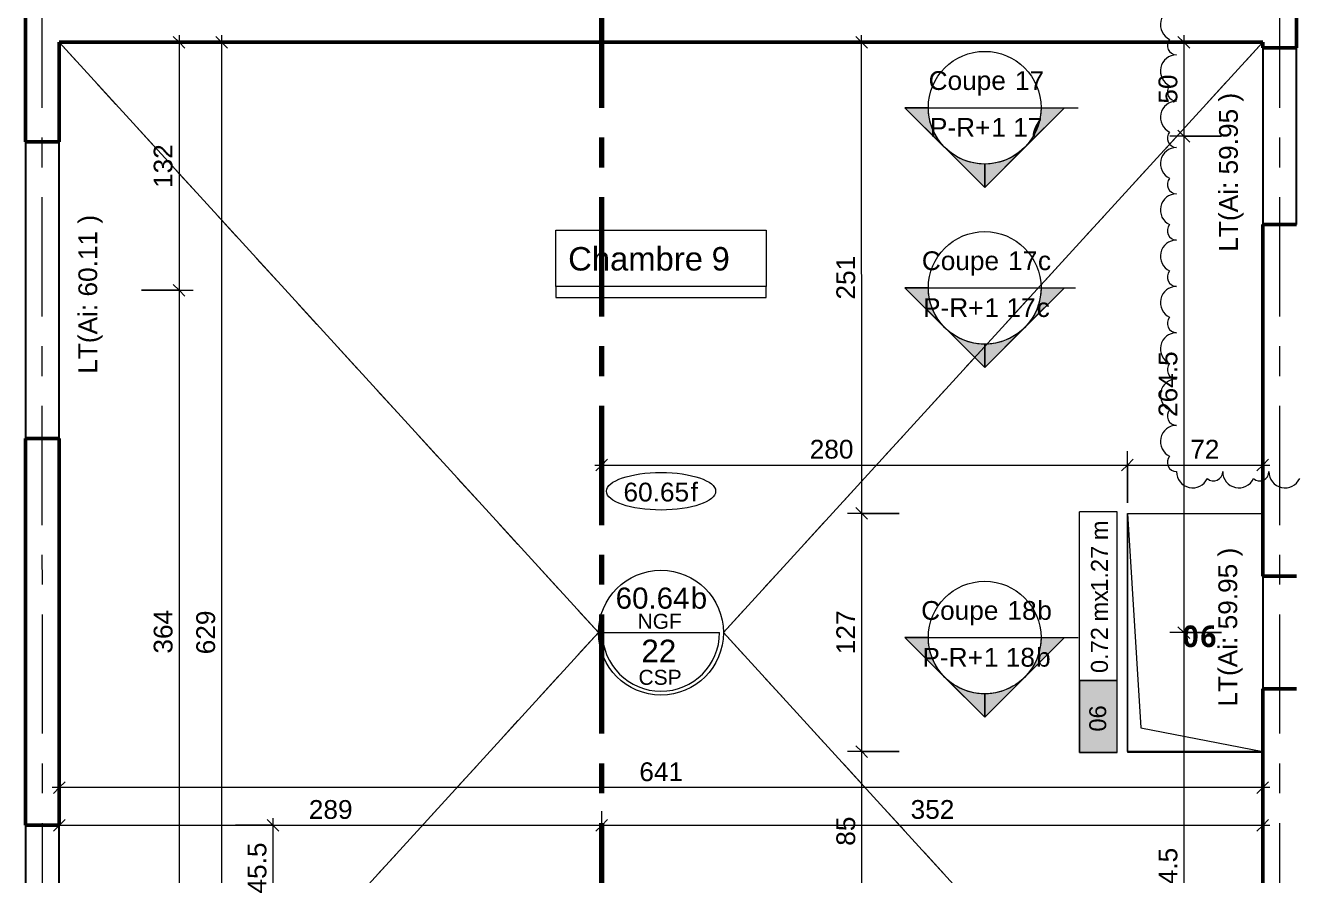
# Model space of a CAD drawing. Header units: metres. Extents: x 399 to 3028, y -427 to 863.
# Drawn here: x 434.05 to 440.82, y -410.32 to -405.79 of the extents above; entities that cross this region are included whole.
import ezdxf

# ---------------------------------------------------------------- set-up
doc = ezdxf.new("R2010")
doc.units = ezdxf.units.M
doc.linetypes.add('Ligne de quadrillage', pattern=[1.11125, 0.635, -0.15875, 0.15875, -0.15875])
doc.linetypes.add('Tiret', pattern=[0.3175, 0.15875, -0.15875])
for name, color, linetype, lineweight in [('02-Gaines numerotées_Stylo_No__83', 7, 'Continuous', 18), ('A-ANNO-DIMS', 211, 'Continuous', 9), ('A-ANNO-DIMS-50', 211, 'Continuous', 9), ('A-DETL', 90, 'Continuous', 18), ('A-DETL-GENF', 92, 'Continuous', 18), ('A-FLOR', 192, 'Continuous', 18), ('A-GENM', 13, 'Continuous', 18), ('A-GENM-IDEN', 13, 'Continuous', 18), ('A-WALL', 113, 'Continuous', 18), ('G-ANNO-DIMS', 111, 'Continuous', 9), ('G-ANNO-REVC', 71, 'Continuous', 9), ('G-ANNO-SYMB', 111, 'Continuous', 9), ('G-ANNO-TEXT', 231, 'Continuous', 9), ('R_1 - Openings_dwg', 8, 'Continuous', 18), ('S-FLOR-SYMB', 171, 'Continuous', 9), ('S-GRID', 1, 'Continuous', 9)]:
    doc.layers.add(name, color=color, linetype=linetype, lineweight=lineweight)
doc.styles.add('Arial', font='arial.ttf', dxfattribs={"height": 0.1})
doc.styles.add('Arial_10', font='arial.ttf', dxfattribs={"height": 0.12})
doc.styles.add('Arial_11', font='arial.ttf', dxfattribs={"height": 0.125})
doc.styles.add('Arial_6', font='arial.ttf', dxfattribs={"height": 0.09})
doc.styles.add('Arial_8', font='arial.ttf', dxfattribs={"height": 0.0016})
doc.styles.add('Arial_9', font='arial.ttf', dxfattribs={"height": 0.1125})
doc.styles.add('Malgun Gothic Semilight_B', font='', dxfattribs={"height": 0.115})
doc.styles.get('Malgun Gothic Semilight_B').set_extended_font_data('Malgun Gothic Semilight', bold=True)
doc.dimstyles.new('AES-_COTATION_1_50', dxfattribs={"dimscale": 0.3048, "dimtxt": 0.102026, "dimasz": 0.205052, "dimexe": 0.246063, "dimexo": 0.0625, "dimgap": 0.016404, "dimtad": 1, "dimdec": 1, "dimlfac": 100, "dimrnd": 0.5, "dimdsep": 46, "dimtxsty": 'Arial', "dimblk1": 'OBLIQUE', "dimblk2": 'OBLIQUE', "dimsah": 1, "dimcen": 0.09, "dimdle": 0.123031, "dimazin": 0, "dimtfac": 1, "dimtdec": 4, "dimtix": 1, "dimtmove": 0, "dimatfit": 3, "dimfxl": 0.656168, "dimfxlon": 1, "dimtvp": 1, "dimtolj": 1, "dimtzin": 0, "dimarcsym": 2})
doc.dimstyles.new('AES-_COTATION_1_50_1', dxfattribs={"dimscale": 0.3048, "dimtxt": 0.102026, "dimasz": 0.205052, "dimexe": 0.246063, "dimexo": 0.0625, "dimgap": 0.016404, "dimtad": 1, "dimdec": 1, "dimlfac": 100, "dimrnd": 0.5, "dimdsep": 46, "dimtxsty": 'Arial', "dimblk1": 'OBLIQUE', "dimblk2": 'OBLIQUE', "dimsah": 1, "dimcen": 0.09, "dimdle": 0.123031, "dimazin": 0, "dimtfac": 1, "dimtdec": 4, "dimtix": 1, "dimtmove": 2, "dimatfit": 3, "dimfxl": 0.656168, "dimfxlon": 1, "dimtvp": 1, "dimtolj": 1, "dimtzin": 0, "dimarcsym": 2})
doc.dimstyles.new('AES-_COTATION_1_50_2', dxfattribs={"dimscale": 0.3048, "dimtxt": 0.102026, "dimasz": 0.205052, "dimexe": 0.246063, "dimexo": 0.0625, "dimgap": 0.016404, "dimtad": 1, "dimdec": 1, "dimlfac": 100, "dimrnd": 0.5, "dimdsep": 46, "dimtxsty": 'Arial', "dimblk1": 'OBLIQUE', "dimblk2": 'OBLIQUE', "dimsah": 1, "dimcen": 0.09, "dimdle": 0.123031, "dimazin": 0, "dimtfac": 1, "dimtdec": 4, "dimtix": 1, "dimtmove": 0, "dimatfit": 3, "dimfxl": 0.656168, "dimfxlon": 1, "dimtvp": 1, "dimtolj": 1, "dimtzin": 0, "dimarcsym": 2})
doc.dimstyles.new('AES-_COTATION_1_50_3', dxfattribs={"dimscale": 0.3048, "dimtxt": 0.102026, "dimasz": 0.205052, "dimexe": 0.246063, "dimexo": 0.0625, "dimgap": 0.016404, "dimtad": 1, "dimdec": 1, "dimlfac": 100, "dimrnd": 0.5, "dimdsep": 46, "dimtxsty": 'Arial', "dimblk1": 'OBLIQUE', "dimblk2": 'OBLIQUE', "dimsah": 1, "dimcen": 0.09, "dimdle": 0.123031, "dimazin": 0, "dimtfac": 1, "dimtdec": 4, "dimtix": 1, "dimtmove": 0, "dimatfit": 3, "dimfxl": 0.656168, "dimfxlon": 1, "dimtvp": 1, "dimtolj": 1, "dimtzin": 0, "dimarcsym": 2})

# ---------------------------------------------------------------- blocks, each defined once
blk = doc.blocks.new('VAU_Réservation_Rectangulaire1 - VAU_Réservation_Rectangulaire-1303398-AES_EXE_BET_TZ_R_1_COF_0100-Plan coffrage PH R_1 Diffusion')
at = {"layer": 'A-DETL-GENF'}
for p, q in [((-0.3606, 0.6342), (-0.3606, -0.6342)), ((-0.3606, 0.6342), (0.3606, 0.6342)), ((0.3606, 0.6342), (-0.3606, 0.6342)), ((-0.3606, 0.6342), (-0.3606, -0.6342)), ((-0.2885, 0.5074), (0.3606, 0.6342)), ((0.3606, 0.6342), (0.3606, -0.6342)), ((-0.3606, -0.6342), (-0.2885, 0.5074)), ((-0.3606, -0.6342), (0.3606, -0.6342))]:
    blk.add_line(p, q, dxfattribs=at)
blk = doc.blocks.new('R_1 - Openings_dwg-817627-AES_EXE_BET_TZ_R_1_COF_0100-Plan coffrage PH R_1 Diffusion')
at = {"layer": '02-Gaines numerotées_Stylo_No__83', "flags": 128}
blk.add_lwpolyline([(730.7347, -279.7867), (731.4421, -279.6394), (731.1835, -278.3976), (730.476, -278.5449)], close=True, dxfattribs=at)
at = {"layer": 'A-DETL', "linetype": 'Tiret', "flags": 128}
blk.add_lwpolyline([(730.7347, -279.7867), (731.4421, -279.6394), (731.1835, -278.3976), (730.476, -278.5449)], close=True, dxfattribs=at)
at = {"layer": '02-Gaines numerotées_Stylo_No__83', "char_height": 0.115, "width": 0.104512, "attachment_point": 1, "rotation": 11.76477, "line_spacing_factor": 1.113779, "style": 'Malgun Gothic Semilight_B'}
for s, insert in [('\\fMalgun Gothic Semilight|b1|i0|c178|p34|;0', (730.8849, -279.0667)), ('\\fMalgun Gothic Semilight|b1|i0|c178|p34|;6', (730.9777, -279.0473))]:
    blk.add_mtext(s, dxfattribs=dict(at, insert=insert))
at = {"layer": 'A-DETL', "color": 7, "linetype": 'Tiret', "char_height": 0.115, "width": 0.104512, "attachment_point": 1, "rotation": 11.76477, "line_spacing_factor": 1.113779, "style": 'Malgun Gothic Semilight_B'}
for s, insert in [('\\fMalgun Gothic Semilight|b1|i0|c178|p34|;0', (730.8849, -279.0667)), ('\\fMalgun Gothic Semilight|b1|i0|c178|p34|;6', (730.9777, -279.0473))]:
    blk.add_mtext(s, dxfattribs=dict(at, insert=insert))
blk = doc.blocks.new('AES-Etiquette Dalle CSP brut vide - Dalle bidirectionnelle-1792638-AES_EXE_BET_TZ_R_1_COF_0100-Plan coffrage PH R_1 Diffusion')
at = {"layer": 'S-FLOR-SYMB'}
blk.add_line((-0.00624, 0), (0.00624, 0), dxfattribs=at)
blk.add_circle((0, 0), 0.00665, dxfattribs=at)
blk.add_arc((0, 0), 0.00624, 180, 360, dxfattribs=at)
at = {"layer": 'S-FLOR-SYMB', "char_height": 0.0016, "attachment_point": 1, "style": 'Arial_8'}
for s, insert, width in [('NGF', (-0.00249, 0.00201), 0.0058523), ('CSP', (-0.00239, -0.00396), 0.005692)]:
    blk.add_mtext(s, dxfattribs=dict(at, insert=insert, width=width))
blk = doc.blocks.new('DIMBLOCK88-AES_EXE_BET_TZ_R_1_COF_0100-Plan coffrage PH R_1 Diffusion')
at = {"layer": 'A-ANNO-DIMS-50', "transparency": 16777216}
for p, q in [((434.8688, -405.8811), (434.8376, -405.8499)), ((434.8688, -405.8436), (434.8689, -407.202)), ((435.0688, -405.8811), (434.7938, -405.8811)), ((434.8688, -405.8811), (434.9001, -405.9124)), ((434.8688, -405.8811), (435.0688, -405.8811)), ((434.6689, -407.202), (434.9439, -407.202)), ((434.8689, -407.202), (434.6689, -407.202)), ((434.8689, -407.202), (434.8376, -407.1708)), ((434.8689, -407.202), (434.9001, -407.2333))]:
    blk.add_line(p, q, dxfattribs=at)
at = {"layer": 'A-ANNO-DIMS-50', "color": 0, "transparency": 16777216, "insert": (434.734, -406.6569), "char_height": 0.1, "width": 0.276883, "attachment_point": 1, "rotation": 90, "line_spacing_factor": 0.941778, "style": 'Arial'}
blk.add_mtext('132', dxfattribs=at)
blk = doc.blocks.new('_Oblique')
at = {"color": 0, "linetype": 'ByBlock', "lineweight": -2}
blk.add_line((-0.5, -0.5), (0.5, 0.5), dxfattribs=at)
blk = doc.blocks.new('DIMBLOCK89-AES_EXE_BET_TZ_R_1_COF_0100-Plan coffrage PH R_1 Diffusion')
at = {"layer": 'A-ANNO-DIMS-50', "transparency": 16777216}
for p, q in [((434.6689, -407.202), (434.9439, -407.202)), ((434.8689, -407.202), (434.6689, -407.202)), ((434.8689, -407.202), (434.8376, -407.1708)), ((434.8689, -407.202), (434.8689, -410.842)), ((434.8689, -407.202), (434.9001, -407.2333)), ((434.6689, -410.842), (434.9439, -410.842)), ((434.8689, -410.842), (434.6689, -410.842)), ((434.8689, -410.842), (434.8377, -410.8108)), ((434.8689, -410.842), (434.9002, -410.8733))]:
    blk.add_line(p, q, dxfattribs=at)
at = {"layer": 'A-ANNO-DIMS-50', "color": 0, "transparency": 16777216, "insert": (434.7341, -409.1374), "char_height": 0.1, "width": 0.276883, "attachment_point": 1, "rotation": 90, "line_spacing_factor": 0.941778, "style": 'Arial'}
blk.add_mtext('364', dxfattribs=at)
blk = doc.blocks.new('DIMBLOCK106-AES_EXE_BET_TZ_R_1_COF_0100-Plan coffrage PH R_1 Diffusion')
at = {"layer": 'A-ANNO-DIMS-50', "transparency": 16777216}
for p, q in [((440.2205, -405.881), (440.1892, -405.8498)), ((440.2205, -405.8435), (440.2205, -406.3811)), ((440.4205, -405.881), (440.1455, -405.881)), ((440.2205, -405.881), (440.2517, -405.9123)), ((440.2205, -405.881), (440.4205, -405.881)), ((440.4205, -406.3811), (440.1455, -406.3811)), ((440.2205, -406.3811), (440.1892, -406.3499)), ((440.2205, -406.3811), (440.2517, -406.4124)), ((440.2205, -406.3811), (440.4205, -406.3811))]:
    blk.add_line(p, q, dxfattribs=at)
at = {"layer": 'A-ANNO-DIMS-50', "color": 0, "transparency": 16777216, "insert": (440.0857, -406.208), "char_height": 0.1, "width": 0.184588, "attachment_point": 1, "rotation": 90, "line_spacing_factor": 0.941778, "style": 'Arial'}
blk.add_mtext('50', dxfattribs=at)
blk = doc.blocks.new('DIMBLOCK107-AES_EXE_BET_TZ_R_1_COF_0100-Plan coffrage PH R_1 Diffusion')
at = {"layer": 'A-ANNO-DIMS-50', "transparency": 16777216}
for p, q in [((440.4205, -406.3811), (440.1455, -406.3811)), ((440.2205, -406.3811), (440.1892, -406.3499)), ((440.2205, -406.3811), (440.2205, -409.0256)), ((440.2205, -406.3811), (440.2517, -406.4124)), ((440.2205, -406.3811), (440.4205, -406.3811)), ((440.4205, -409.0256), (440.1455, -409.0256)), ((440.2205, -409.0256), (440.1893, -408.9943)), ((440.2205, -409.0256), (440.2518, -409.0568)), ((440.2205, -409.0256), (440.4205, -409.0256))]:
    blk.add_line(p, q, dxfattribs=at)
at = {"layer": 'A-ANNO-DIMS-50', "color": 0, "transparency": 16777216, "insert": (440.0857, -407.8768), "char_height": 0.1, "width": 0.416266, "attachment_point": 1, "rotation": 90, "line_spacing_factor": 0.941778, "style": 'Arial'}
blk.add_mtext('264.5', dxfattribs=at)
blk = doc.blocks.new('DIMBLOCK108-AES_EXE_BET_TZ_R_1_COF_0100-Plan coffrage PH R_1 Diffusion')
at = {"layer": 'A-ANNO-DIMS-50', "transparency": 16777216}
for p, q in [((440.4205, -409.0256), (440.1455, -409.0256)), ((440.2205, -409.0256), (440.1893, -408.9943)), ((440.2205, -409.0256), (440.2206, -411.6701)), ((440.2205, -409.0256), (440.2518, -409.0568)), ((440.2205, -409.0256), (440.4205, -409.0256)), ((440.4206, -411.6701), (440.1456, -411.6701)), ((440.2206, -411.6701), (440.1893, -411.6388)), ((440.2206, -411.6701), (440.2518, -411.7013)), ((440.2206, -411.6701), (440.4206, -411.6701))]:
    blk.add_line(p, q, dxfattribs=at)
at = {"layer": 'A-ANNO-DIMS-50', "color": 0, "transparency": 16777216, "insert": (440.0857, -410.5213), "char_height": 0.1, "width": 0.416266, "attachment_point": 1, "rotation": 90, "line_spacing_factor": 0.941778, "style": 'Arial'}
blk.add_mtext('264.5', dxfattribs=at)
blk = doc.blocks.new('DIMBLOCK131-AES_EXE_BET_TZ_R_1_COF_0100-Plan coffrage PH R_1 Diffusion')
at = {"layer": 'A-ANNO-DIMS-50', "transparency": 16777216}
for p, q in [((434.2309, -410.0514), (434.2309, -409.7764)), ((440.6409, -410.0513), (440.6409, -409.7763)), ((440.6784, -409.8513), (434.1934, -409.8514)), ((434.2309, -409.8514), (434.1996, -409.8827)), ((434.2309, -409.8514), (434.2621, -409.8202)), ((434.2309, -409.8514), (434.2309, -410.0514)), ((440.6409, -409.8513), (440.6096, -409.8826)), ((440.6409, -409.8513), (440.6721, -409.8201)), ((440.6409, -409.8513), (440.6409, -410.0513))]:
    blk.add_line(p, q, dxfattribs=at)
at = {"layer": 'A-ANNO-DIMS-50', "color": 0, "transparency": 16777216, "insert": (437.3205, -409.7166), "char_height": 0.1, "width": 0.276883, "attachment_point": 1, "rotation": 0.00085, "line_spacing_factor": 0.941778, "style": 'Arial'}
blk.add_mtext('641', dxfattribs=at)
blk = doc.blocks.new('DIMBLOCK135-AES_EXE_BET_TZ_R_1_COF_0100-Plan coffrage PH R_1 Diffusion')
at = {"layer": 'A-ANNO-DIMS-50', "transparency": 16777216}
for p, q in [((435.0956, -405.8811), (435.0643, -405.8499)), ((435.0956, -405.8436), (435.0957, -412.2076)), ((435.2956, -405.8811), (435.0206, -405.8811)), ((435.0956, -405.8811), (435.1268, -405.9124)), ((435.0956, -405.8811), (435.2956, -405.8811)), ((435.0957, -412.1701), (435.0644, -412.1388)), ((435.2957, -412.1701), (435.0207, -412.1701)), ((435.0957, -412.1701), (435.1269, -412.2013)), ((435.0957, -412.1701), (435.2957, -412.1701))]:
    blk.add_line(p, q, dxfattribs=at)
at = {"layer": 'A-ANNO-DIMS-50', "color": 0, "transparency": 16777216, "insert": (434.9608, -409.141), "char_height": 0.1, "width": 0.276883, "attachment_point": 1, "rotation": 90, "line_spacing_factor": 0.941778, "style": 'Arial'}
blk.add_mtext('629', dxfattribs=at)
blk = doc.blocks.new('Coupe - M_Section Head - Filled-24181-AES_EXE_BET_TZ_R_1_COF_0100-Plan coffrage PH R_1 Diffusion')
at = {"layer": 'G-ANNO-SYMB'}
h = blk.add_hatch(color=256, dxfattribs=at)
edge = h.paths.add_edge_path()
edge.add_line((-0.006, 0.00849), (-0.006, 0.006))
edge.add_arc((-0.006, 0), 0.006, 90, 135)
edge.add_line((-0.01024, 0.00424), (-0.006, 0.00849))
h = blk.add_hatch(color=256, dxfattribs=at)
edge = h.paths.add_edge_path()
edge.add_line((-0.006, 0.00849), (-0.00176, 0.00424))
edge.add_arc((-0.006, 0), 0.006, 45, 90)
edge.add_line((-0.006, 0.006), (-0.006, 0.00849))
h = blk.add_hatch(color=256, dxfattribs=at)
edge = h.paths.add_edge_path()
edge.add_line((-0.01449, 0), (-0.01024, 0.00424))
edge.add_arc((-0.006, 0), 0.006, 135, 180)
edge.add_line((-0.012, 0), (-0.01449, 0))
h = blk.add_hatch(color=256, dxfattribs=at)
edge = h.paths.add_edge_path()
edge.add_line((0.00249, 0), (0, 0))
edge.add_arc((-0.006, 0), 0.006, 360, 405)
edge.add_line((-0.00176, 0.00424), (0.00249, 0))
at = {"layer": 'G-ANNO-SYMB', "lineweight": 18}
for p, q in [((-0.006, 0.00849), (-0.01449, 0)), ((-0.006, 0.00849), (-0.01024, 0.00424)), ((-0.006, 0.00849), (0.00249, 0)), ((-0.006, 0.006), (-0.006, 0.00849)), ((-0.006, 0.00849), (-0.006, 0.006)), ((-0.00176, 0.00424), (-0.006, 0.00849)), ((-0.01024, 0.00424), (-0.01449, 0)), ((0.00249, 0), (-0.00176, 0.00424)), ((-0.01449, 0), (-0.012, 0)), ((0, 0), (0.00249, 0)), ((-0.012, 0), (-0.01449, 0)), ((0, 0), (0.00249, 0))]:
    blk.add_line(p, q, dxfattribs=at)
for start, end in [(360, 180), (90, 135), (45, 90), (135, 180), (360, 45), (180, 360)]:
    blk.add_arc((-0.006, 0), 0.006, start, end, dxfattribs=at)
blk = doc.blocks.new('ETQ_SOL_Rectangulaire - RSV_Rect_HZ-1265007-AES_EXE_BET_TZ_R_1_COF_0100-Plan coffrage PH R_1 Diffusion')
at = {"layer": 'A-GENM-IDEN', "lineweight": 9}
blk.add_hatch(color=256, dxfattribs=at).paths.add_polyline_path([(0, -0.002), (-0.00765, -0.002), (-0.00765, 0.002), (0, 0.002)])
at = {"layer": 'A-GENM-IDEN'}
for p, q in [((-0.00765, -0.002), (-0.00765, 0.002)), ((-0.00765, 0.002), (0.01798, 0.002)), ((0, 0.002), (-0.00765, 0.002)), ((-0.00765, 0.002), (-0.00765, -0.002)), ((0, 0.002), (0, -0.002)), ((0, -0.002), (0, 0.002)), ((0.01798, -0.002), (0.01798, 0.002)), ((-0.00765, -0.002), (0.01798, -0.002)), ((-0.00765, -0.002), (0, -0.002))]:
    blk.add_line(p, q, dxfattribs=at)
blk = doc.blocks.new('DIMBLOCK644-AES_EXE_BET_TZ_R_1_COF_0100-Plan coffrage PH R_1 Diffusion')
at = {"layer": 'A-ANNO-DIMS-50', "transparency": 16777216}
for p, q in [((437.1202, -410.2524), (437.1202, -409.9774)), ((440.6409, -410.2523), (440.6409, -409.9773)), ((437.1202, -410.0524), (437.0889, -410.0836)), ((437.1202, -410.0524), (437.1514, -410.0211)), ((440.6784, -410.0523), (437.1202, -410.0524)), ((437.1202, -410.0524), (437.1202, -410.2524)), ((440.6409, -410.0523), (440.6097, -410.0835)), ((440.6409, -410.0523), (440.6721, -410.021)), ((440.6409, -410.0523), (440.6409, -410.2523))]:
    blk.add_line(p, q, dxfattribs=at)
at = {"layer": 'A-ANNO-DIMS-50', "color": 0, "transparency": 16777216, "insert": (438.7652, -409.9175), "char_height": 0.1, "width": 0.276883, "attachment_point": 1, "rotation": 0.00085, "line_spacing_factor": 0.941778, "style": 'Arial'}
blk.add_mtext('352', dxfattribs=at)
blk = doc.blocks.new('DIMBLOCK645-AES_EXE_BET_TZ_R_1_COF_0100-Plan coffrage PH R_1 Diffusion')
at = {"layer": 'A-ANNO-DIMS-50', "transparency": 16777216}
for p, q in [((434.2309, -410.2524), (434.2309, -409.9774)), ((437.1202, -410.2524), (437.1202, -409.9774)), ((437.1202, -410.0524), (434.1934, -410.0524)), ((434.2309, -410.0524), (434.1997, -410.0836)), ((434.2309, -410.0524), (434.2621, -410.0211)), ((434.2309, -410.0524), (434.2309, -410.2524)), ((437.1202, -410.0524), (437.0889, -410.0836)), ((437.1202, -410.0524), (437.1514, -410.0211)), ((437.1202, -410.0524), (437.1202, -410.2524))]:
    blk.add_line(p, q, dxfattribs=at)
at = {"layer": 'A-ANNO-DIMS-50', "color": 0, "transparency": 16777216, "insert": (435.5602, -409.9176), "char_height": 0.1, "width": 0.276883, "attachment_point": 1, "rotation": 0.00085, "line_spacing_factor": 0.941778, "style": 'Arial'}
blk.add_mtext('289', dxfattribs=at)
blk = doc.blocks.new('DIMBLOCK819-AES_EXE_BET_TZ_R_1_COF_0100-Plan coffrage PH R_1 Diffusion')
at = {"layer": 'A-ANNO-DIMS-50', "transparency": 16777216}
for p, q in [((438.5046, -409.6591), (438.4733, -409.6279)), ((438.7046, -409.6591), (438.4296, -409.6591)), ((438.5046, -410.5088), (438.5046, -409.6591)), ((438.5046, -409.6591), (438.5358, -409.6904)), ((438.5046, -409.6591), (438.7046, -409.6591)), ((438.3046, -410.5088), (438.5796, -410.5088)), ((438.5046, -410.5088), (438.3046, -410.5088)), ((438.5046, -410.5088), (438.4733, -410.4775)), ((438.5046, -410.5088), (438.5359, -410.54))]:
    blk.add_line(p, q, dxfattribs=at)
at = {"layer": 'A-ANNO-DIMS-50', "color": 0, "transparency": 16777216, "insert": (438.3698, -410.1609), "char_height": 0.1, "width": 0.184588, "attachment_point": 1, "rotation": 90, "line_spacing_factor": 0.941778, "style": 'Arial'}
blk.add_mtext('85', dxfattribs=at)
blk = doc.blocks.new('DIMBLOCK820-AES_EXE_BET_TZ_R_1_COF_0100-Plan coffrage PH R_1 Diffusion')
at = {"layer": 'A-ANNO-DIMS-50', "transparency": 16777216}
for p, q in [((438.5046, -408.3907), (438.4733, -408.3595)), ((438.7046, -408.3907), (438.4296, -408.3907)), ((438.5046, -409.6591), (438.5046, -408.3907)), ((438.5046, -408.3907), (438.5358, -408.422)), ((438.5046, -408.3907), (438.7046, -408.3907)), ((438.5046, -409.6591), (438.4733, -409.6279)), ((438.7046, -409.6591), (438.4296, -409.6591)), ((438.5046, -409.6591), (438.5358, -409.6904)), ((438.5046, -409.6591), (438.7046, -409.6591))]:
    blk.add_line(p, q, dxfattribs=at)
at = {"layer": 'A-ANNO-DIMS-50', "color": 0, "transparency": 16777216, "insert": (438.3698, -409.1403), "char_height": 0.1, "width": 0.276883, "attachment_point": 1, "rotation": 90, "line_spacing_factor": 0.941778, "style": 'Arial'}
blk.add_mtext('127', dxfattribs=at)
blk = doc.blocks.new('DIMBLOCK821-AES_EXE_BET_TZ_R_1_COF_0100-Plan coffrage PH R_1 Diffusion')
at = {"layer": 'A-ANNO-DIMS-50', "transparency": 16777216}
for p, q in [((438.5045, -405.8811), (438.4733, -405.8498)), ((438.5046, -408.3907), (438.5045, -405.8436)), ((438.3045, -405.8811), (438.5795, -405.8811)), ((438.5045, -405.8811), (438.3045, -405.8811)), ((438.5045, -405.8811), (438.5358, -405.9123)), ((438.5046, -408.3907), (438.4733, -408.3595)), ((438.7046, -408.3907), (438.4296, -408.3907)), ((438.5046, -408.3907), (438.5358, -408.422)), ((438.5046, -408.3907), (438.7046, -408.3907))]:
    blk.add_line(p, q, dxfattribs=at)
at = {"layer": 'A-ANNO-DIMS-50', "color": 0, "transparency": 16777216, "insert": (438.3697, -407.2513), "char_height": 0.1, "width": 0.276883, "attachment_point": 1, "rotation": 90, "line_spacing_factor": 0.941778, "style": 'Arial'}
blk.add_mtext('251', dxfattribs=at)
blk = doc.blocks.new('DIMBLOCK825-AES_EXE_BET_TZ_R_1_COF_0100-Plan coffrage PH R_1 Diffusion')
at = {"layer": 'A-ANNO-DIMS-50', "transparency": 16777216}
for p, q in [((437.1201, -407.9333), (437.1201, -408.2083)), ((437.1201, -408.1333), (437.1201, -407.9333)), ((439.9196, -408.3333), (439.9196, -408.0583)), ((437.0826, -408.1333), (439.9196, -408.1333)), ((437.1201, -408.1333), (437.0889, -408.1645)), ((437.1201, -408.1333), (437.1514, -408.102)), ((439.9196, -408.1333), (439.8884, -408.1645)), ((439.9196, -408.1333), (439.9509, -408.102)), ((439.9196, -408.1333), (439.9196, -408.3333))]:
    blk.add_line(p, q, dxfattribs=at)
at = {"layer": 'A-ANNO-DIMS-50', "color": 0, "transparency": 16777216, "insert": (438.2278, -407.9985), "char_height": 0.1, "width": 0.276883, "attachment_point": 1, "rotation": 0.00085, "line_spacing_factor": 0.941778, "style": 'Arial'}
blk.add_mtext('280', dxfattribs=at)
blk = doc.blocks.new('DIMBLOCK826-AES_EXE_BET_TZ_R_1_COF_0100-Plan coffrage PH R_1 Diffusion')
at = {"layer": 'A-ANNO-DIMS-50', "transparency": 16777216}
for p, q in [((440.6409, -407.9332), (440.6409, -408.2082)), ((440.6409, -408.1332), (440.6409, -407.9332)), ((439.9196, -408.3333), (439.9196, -408.0583)), ((439.9196, -408.1333), (439.8884, -408.1645)), ((439.9196, -408.1333), (439.9509, -408.102)), ((439.9196, -408.1333), (440.6784, -408.1332)), ((439.9196, -408.1333), (439.9196, -408.3333)), ((440.6409, -408.1332), (440.6096, -408.1645)), ((440.6409, -408.1332), (440.6721, -408.102))]:
    blk.add_line(p, q, dxfattribs=at)
at = {"layer": 'A-ANNO-DIMS-50', "color": 0, "transparency": 16777216, "insert": (440.2546, -407.9984), "char_height": 0.1, "width": 0.184588, "attachment_point": 1, "rotation": 0.00085, "line_spacing_factor": 0.941778, "style": 'Arial'}
blk.add_mtext('72', dxfattribs=at)
blk = doc.blocks.new('DIMBLOCK842-AES_EXE_BET_TZ_R_1_COF_0100-Plan coffrage PH R_1 Diffusion')
at = {"layer": 'A-ANNO-DIMS-50', "transparency": 16777216}
for p, q in [((435.1689, -410.052), (435.4439, -410.052)), ((435.3689, -410.052), (435.1689, -410.052)), ((435.3689, -410.052), (435.3377, -410.0208)), ((435.3689, -410.0145), (435.3689, -410.5088)), ((435.3689, -410.052), (435.4002, -410.0833)), ((435.5689, -410.5088), (435.2939, -410.5088)), ((435.3689, -410.5088), (435.3377, -410.4775)), ((435.3689, -410.5088), (435.4002, -410.54)), ((435.3689, -410.5088), (435.5689, -410.5088))]:
    blk.add_line(p, q, dxfattribs=at)
at = {"layer": 'A-ANNO-DIMS-50', "color": 0, "transparency": 16777216, "insert": (435.2341, -410.4154), "char_height": 0.1, "width": 0.323972, "attachment_point": 1, "rotation": 90, "line_spacing_factor": 0.941778, "style": 'Arial'}
blk.add_mtext('45.5', dxfattribs=at)
blk = doc.blocks.new('Family - ___-1842584-AES_EXE_BET_TZ_R_1_COF_0100-Plan coffrage PH R_1 Diffusion')
at = {"layer": 'G-ANNO-REVC'}
for centre, radius, start, end in [((479.4516, -358.5379), 0.0863, 95.88238, 250.67362), ((479.463, -358.6483), 0.0493, 144.07207, 275.88238), ((479.4769, -358.7833), 0.0863, 95.88238, 250.67362), ((479.4883, -358.8938), 0.0493, 144.07207, 275.88238), ((479.5022, -359.0287), 0.0863, 95.88238, 250.67362), ((479.5136, -359.1392), 0.0493, 144.07207, 275.88238), ((479.5275, -359.2741), 0.0863, 95.88238, 250.67362), ((479.5388, -359.3846), 0.0493, 144.07207, 275.88238), ((479.5527, -359.5195), 0.0863, 95.88238, 250.67362), ((479.5641, -359.63), 0.0493, 144.07207, 275.88238), ((479.578, -359.7649), 0.0863, 95.88238, 250.67362), ((479.5894, -359.8754), 0.0493, 144.07207, 275.88238), ((479.6033, -360.0104), 0.0863, 95.88238, 250.67362), ((479.6147, -360.1208), 0.0493, 144.07207, 275.88238), ((479.6286, -360.2558), 0.0863, 95.88238, 250.67362), ((479.64, -360.3662), 0.0493, 144.07207, 275.88238), ((479.6539, -360.5012), 0.0863, 95.88238, 250.67362), ((479.6653, -360.6116), 0.0493, 144.07207, 275.88238), ((479.6792, -360.7466), 0.0863, 95.88238, 250.67362), ((479.6905, -360.857), 0.0493, 144.07207, 275.88238), ((479.7812, -360.8973), 0.0861, 185.88238, 340.67362), ((479.8913, -360.8859), 0.0492, 234.07207, 5.88238), ((480.0258, -360.8721), 0.0861, 185.88238, 340.67362), ((480.1359, -360.8607), 0.0492, 234.07207, 5.88238), ((480.2704, -360.8469), 0.0861, 185.88238, 340.67362)]:
    blk.add_arc(centre, radius, start, end, dxfattribs=at)

msp = doc.modelspace()

# ---------------------------------------------------------------- linework, layer by layer
at = {"layer": 'A-DETL', "color": 51}
for p, q in [((437.1021, -409.0256), (434.2308, -405.8811)), ((437.7682, -409.0256), (440.6408, -405.881)), ((437.1021, -409.0256), (434.2309, -412.1701)), ((437.7682, -409.0256), (440.6409, -412.17))]:
    msp.add_line(p, q, dxfattribs=at)
at = {"layer": 'A-DETL', "linetype": 'Tiret'}
for p, q in [((437.1021, -409.0256), (434.2308, -405.8811)), ((437.7682, -409.0256), (440.6408, -405.881)), ((437.1021, -409.0256), (434.2309, -412.1701)), ((437.7682, -409.0256), (440.6409, -412.17))]:
    msp.add_line(p, q, dxfattribs=at)
at = {"layer": 'A-DETL'}
for p, q in [((436.8756, -406.8811), (437.9956, -406.8811)), ((436.8756, -407.1811), (436.8756, -406.8811)), ((437.9956, -406.8811), (437.9956, -407.1811)), ((437.9956, -407.1811), (436.8756, -407.1811)), ((436.8756, -407.1811), (436.8756, -407.2411)), ((437.9956, -407.1811), (436.8756, -407.1811)), ((437.9956, -407.2411), (437.9956, -407.1811)), ((436.8756, -407.2411), (437.9956, -407.2411))]:
    msp.add_line(p, q, dxfattribs=at)
at = {"layer": 'A-DETL', "color": 51}
msp.add_ellipse((437.4359, -408.2724), major_axis=(-0.2909, 0), ratio=0.343791, dxfattribs=at)
at = {"layer": 'A-DETL-GENF', "linetype": 'Tiret'}
for p, q in [((437.9956, -407.1811), (436.8756, -407.1811)), ((436.8756, -407.1811), (436.8756, -407.2411)), ((437.9956, -407.2411), (437.9956, -407.1811)), ((436.8756, -407.2411), (437.9956, -407.2411))]:
    msp.add_line(p, q, dxfattribs=at)
at = {"layer": 'A-FLOR', "color": 31, "lineweight": 25}
for p, q in [((440.8208, -406.2388), (440.8207, -395.8799)), ((434.2308, -405.8811), (440.6408, -405.881)), ((434.2309, -412.1701), (434.2308, -405.8811)), ((440.6408, -405.881), (440.6409, -412.17))]:
    msp.add_line(p, q, dxfattribs=at)
at = {"layer": 'A-WALL', "color": 2, "lineweight": 50}
for p, q in [((434.0508, -406.412), (434.0508, -405.1631)), ((440.8208, -405.6711), (440.8208, -405.9111)), ((440.6408, -405.881), (434.2308, -405.8811)), ((434.2308, -405.8811), (434.2308, -406.412)), ((440.6408, -405.9111), (440.6408, -405.881)), ((440.8208, -405.9111), (440.6408, -405.9111)), ((434.2308, -406.412), (434.0508, -406.412)), ((440.6409, -408.7256), (440.6409, -406.8511)), ((440.6409, -406.8511), (440.8209, -406.8511)), ((434.0509, -410.052), (434.0509, -407.992)), ((434.0509, -407.992), (434.2309, -407.992)), ((434.2309, -407.992), (434.2309, -410.052)), ((440.8209, -408.7256), (440.6409, -408.7256)), ((440.6409, -411.2001), (440.6409, -409.3256)), ((440.6409, -409.3256), (440.8209, -409.3256)), ((434.2309, -410.052), (434.0509, -410.052))]:
    msp.add_line(p, q, dxfattribs=at)
at = {"layer": 'A-WALL', "color": 3, "lineweight": 25}
for p, q in [((440.6408, -405.9111), (440.6409, -406.8511)), ((440.8209, -406.8511), (440.8208, -405.9111)), ((434.0508, -406.412), (434.0509, -407.992)), ((434.2309, -407.992), (434.2308, -406.412)), ((440.6409, -408.7256), (440.6409, -409.3256)), ((434.0509, -410.052), (434.0509, -411.632)), ((434.2309, -411.632), (434.2309, -410.052))]:
    msp.add_line(p, q, dxfattribs=at)
at = {"layer": 'G-ANNO-DIMS'}
msp.add_line((434.2309, -406.9077), (434.2309, -406.9077), dxfattribs=at)
msp.add_line((434.2309, -406.9077), (434.2309, -406.9077), dxfattribs=at)
at = {"layer": 'G-ANNO-SYMB', "lineweight": 18}
for p, q in [((438.8598, -406.2293), (439.4598, -406.2293)), ((438.8598, -407.1891), (439.4598, -407.1891)), ((438.8598, -409.0518), (439.4598, -409.0518))]:
    msp.add_line(p, q, dxfattribs=at)
at = {"layer": 'G-ANNO-SYMB'}
for p, q in [((439.4598, -406.2293), (439.658, -406.2293)), ((439.4598, -407.1891), (439.6427, -407.1891)), ((439.4598, -409.0518), (439.658, -409.0518))]:
    msp.add_line(p, q, dxfattribs=at)
at = {"layer": 'S-GRID', "linetype": 'Ligne de quadrillage'}
for p, q in [((434.1411, -424.01), (434.1405, -380.1746)), ((440.7311, -424.0099), (440.7305, -380.1745))]:
    msp.add_line(p, q, dxfattribs=at)
at = {"layer": 'S-GRID', "linetype": 'Ligne de quadrillage', "lineweight": 100}
msp.add_line((437.1204, -424.01), (437.1197, -380.1745), dxfattribs=at)

# ---------------------------------------------------------------- block references
at = {"layer": 'A-GENM', "extrusion": (0, 0, -1), "rotation": 179.9991493376243}
msp.add_blockref('VAU_Réservation_Rectangulaire1 - VAU_Réservation_Rectangulaire-1303398-AES_EXE_BET_TZ_R_1_COF_0100-Plan coffrage PH R_1 Diffusion', (-440.2802, -409.0249), dxfattribs=at)
at = {"layer": 'A-GENM-IDEN', "xscale": 49.99999999999996, "yscale": 49.99999999999996, "zscale": 49.99999999999996, "rotation": 89.99999999999991}
msp.add_blockref('ETQ_SOL_Rectangulaire - RSV_Rect_HZ-1265007-AES_EXE_BET_TZ_R_1_COF_0100-Plan coffrage PH R_1 Diffusion', (439.7647, -409.2814), dxfattribs=at)
at = {"layer": 'G-ANNO-REVC', "rotation": 354.117617010805}
msp.add_blockref('Family - ___-1842584-AES_EXE_BET_TZ_R_1_COF_0100-Plan coffrage PH R_1 Diffusion', (0, 0), dxfattribs=at)
at = {"layer": 'G-ANNO-SYMB', "lineweight": 18, "extrusion": (0, 0, -1), "rotation": 180}
for p, xscale, yscale, zscale in [((-439.4598, -406.2293), 49.99999999999997, 49.99999999999997, 49.99999999999997), ((-439.4598, -407.1891), 49.99999999999996, 49.99999999999996, 49.99999999999996), ((-439.4598, -409.0518), 49.99999999999997, 49.99999999999997, 49.99999999999997)]:
    msp.add_blockref('Coupe - M_Section Head - Filled-24181-AES_EXE_BET_TZ_R_1_COF_0100-Plan coffrage PH R_1 Diffusion', p, dxfattribs=dict(at, xscale=xscale, yscale=yscale, zscale=zscale))
at = {"layer": 'R_1 - Openings_dwg', "color": 92, "linetype": 'Tiret', "rotation": 348.2360846844102}
msp.add_blockref('R_1 - Openings_dwg-817627-AES_EXE_BET_TZ_R_1_COF_0100-Plan coffrage PH R_1 Diffusion', (-218.4239, 13.2301), dxfattribs=at)
at = {"layer": 'S-FLOR-SYMB', "xscale": 49.99999999999997, "yscale": 49.99999999999997, "zscale": 49.99999999999997}
msp.add_blockref('AES-Etiquette Dalle CSP brut vide - Dalle bidirectionnelle-1792638-AES_EXE_BET_TZ_R_1_COF_0100-Plan coffrage PH R_1 Diffusion', (437.4356, -409.0256), dxfattribs=at)

# ---------------------------------------------------------------- texts
at = {"layer": 'A-GENM-IDEN', "lineweight": 9, "char_height": 0.09, "attachment_point": 1, "rotation": 90, "style": 'Arial_6'}
for s, insert, width in [('\\fArial|b0|i0|c178|p34|;m', (439.7258, -408.5331), 0.124262), ('1.27 ', (439.7258, -408.8076), 0.3327), ('mx', (439.7258, -408.9663), 0.192405), ('0.72 ', (439.7258, -409.2408), 0.3327), ('06', (439.7168, -409.5526), 0.168354)]:
    msp.add_mtext(s, dxfattribs=dict(at, insert=insert, width=width))
at = {"layer": 'G-ANNO-DIMS', "char_height": 0.1, "width": 1.011239, "attachment_point": 1, "rotation": 90, "line_spacing_factor": 0.941778, "style": 'Arial'}
for s, insert in [('LT(Ai: 59.95 )', (440.4081, -406.9964)), ('LT(Ai: 60.11 )', (434.333, -407.6466)), ('LT(Ai: 59.95 )', (440.4045, -409.4196))]:
    msp.add_mtext(s, dxfattribs=dict(at, insert=insert))
at = {"layer": 'G-ANNO-SYMB', "char_height": 0.1, "attachment_point": 1, "style": 'Arial'}
for s, insert, width in [('Coupe ', (438.8611, -406.0348), 0.557173), ('17', (439.3209, -406.0348), 0.192405), ('P-R+', (438.8679, -406.2843), 0.396835), ('1 17', (439.1953, -406.2843), 0.336709), ('Coupe ', (438.8249, -406.9946), 0.557173), ('17', (439.2846, -406.9946), 0.192405), ('\\fArial|b0|i0|c178|p34|;c', (439.4434, -406.9946), 0.088186), ('P-R+', (438.8314, -407.2441), 0.396835), ('1 17', (439.1588, -407.2441), 0.336709), ('\\fArial|b0|i0|c178|p34|;c', (439.4366, -407.2441), 0.088186), ('Coupe ', (438.8214, -408.8574), 0.557173), ('18', (439.2811, -408.8574), 0.192405), ('\\fArial|b0|i0|c178|p34|;b', (439.4399, -408.8574), 0.096202), ('P-R+', (438.8281, -409.1068), 0.396835), ('1 18', (439.1556, -409.1068), 0.336709), ('\\fArial|b0|i0|c178|p34|;b', (439.4334, -409.1068), 0.096202)]:
    msp.add_mtext(s, dxfattribs=dict(at, insert=insert, width=width))
at = {"layer": 'G-ANNO-TEXT', "color": 7, "char_height": 0.125, "attachment_point": 1, "style": 'Arial_11'}
for s, insert, width in [('Chambre ', (436.9413, -406.9717), 0.925949), ('\\fArial|b0|i0|c178|p34|;9', (437.7053, -406.9717), 0.116245)]:
    msp.add_mtext(s, dxfattribs=dict(at, insert=insert, width=width))
at = {"layer": 'G-ANNO-TEXT', "color": 41, "char_height": 0.1, "attachment_point": 1, "style": 'Arial'}
for s, insert, width in [('60.65', (437.236, -408.2269), 0.432911), ('\\fArial|b0|i0|c178|p34|;f', (437.5932, -408.2269), 0.05211)]:
    msp.add_mtext(s, dxfattribs=dict(at, insert=insert, width=width))
at = {"layer": 'S-FLOR-SYMB', "attachment_point": 1}
for s, insert, char_height, width, style in [('60.64', (437.1942, -408.7855), 0.1125, 0.485021, 'Arial_9'), ('\\fArial|b0|i0|c178|p34|;b', (437.5944, -408.7855), 0.1125, 0.108228, 'Arial_9'), ('22', (437.3309, -409.0631), 0.12, 0.224472, 'Arial_10')]:
    msp.add_mtext(s, dxfattribs=dict(at, insert=insert, char_height=char_height, width=width, style=style))

# ---------------------------------------------------------------- dimensions: what is measured, and where the dimension line sits
at = {"layer": 'A-ANNO-DIMS'}
for base, p1, p2, angle, dimstyle, override, picture, middle in [((434.8689, -407.202), (435.0688, -405.8811), (434.6689, -407.202), 270.00085, 'AES-_COTATION_1_50', {"dimpost": '<>', "dimfxl": 1.380131}, 'DIMBLOCK88-AES_EXE_BET_TZ_R_1_COF_0100-Plan coffrage PH R_1 Diffusion', (434.9249, -406.5416)), ((435.0957, -412.1701), (435.2956, -405.8811), (435.2957, -412.1701), 270.00085, 'AES-_COTATION_1_50', {"dimpost": '<>', "dimfxl": 6.288952}, 'DIMBLOCK135-AES_EXE_BET_TZ_R_1_COF_0100-Plan coffrage PH R_1 Diffusion', (435.1517, -409.0256)), ((438.5045, -405.8811), (438.7046, -408.3907), (438.3045, -405.8811), 270.00085, 'AES-_COTATION_1_50_3', {"dimpost": '<>', "dimfxl": 2.541327}, 'DIMBLOCK821-AES_EXE_BET_TZ_R_1_COF_0100-Plan coffrage PH R_1 Diffusion', (438.5606, -407.1359)), ((440.2205, -406.3811), (440.4205, -405.881), (440.4205, -406.3811), 270.00085, 'AES-_COTATION_1_50', {"dimpost": '<>', "dimfxl": 0.500065}, 'DIMBLOCK106-AES_EXE_BET_TZ_R_1_COF_0100-Plan coffrage PH R_1 Diffusion', (440.2765, -406.1311)), ((440.22052, -409.02559), (440.42048, -406.38111), (440.42052, -409.02558), 270.00085, 'AES-_COTATION_1_50', {"dimpost": '<>', "dimfxl": 2.644476}, 'DIMBLOCK107-AES_EXE_BET_TZ_R_1_COF_0100-Plan coffrage PH R_1 Diffusion', (440.27656, -407.70335)), ((434.8689, -410.842), (434.6689, -407.202), (434.6689, -410.842), 270.00085, 'AES-_COTATION_1_50', {"dimpost": '<>', "dimfxl": 3.64}, 'DIMBLOCK89-AES_EXE_BET_TZ_R_1_COF_0100-Plan coffrage PH R_1 Diffusion', (434.925, -409.022)), ((438.5046, -408.3907), (438.7046, -409.6591), (438.7046, -408.3907), 270.00085, 'AES-_COTATION_1_50_3', {"dimpost": '<>', "dimfxl": 1.268424}, 'DIMBLOCK820-AES_EXE_BET_TZ_R_1_COF_0100-Plan coffrage PH R_1 Diffusion', (438.5598, -409.0249)), ((440.22056, -411.67006), (440.42052, -409.02558), (440.42056, -411.67006), 270.00085, 'AES-_COTATION_1_50', {"dimpost": '<>', "dimfxl": 2.644476}, 'DIMBLOCK108-AES_EXE_BET_TZ_R_1_COF_0100-Plan coffrage PH R_1 Diffusion', (440.2766, -410.34782)), ((438.5046, -409.6591), (438.3046, -410.5088), (438.7046, -409.6591), 270.00085, 'AES-_COTATION_1_50_3', {"dimpost": '<>', "dimfxl": 0.939102}, 'DIMBLOCK819-AES_EXE_BET_TZ_R_1_COF_0100-Plan coffrage PH R_1 Diffusion', (438.5607, -410.084)), ((434.2309, -409.8514), (440.6409, -410.0513), (434.2309, -410.0514), 0.00085, 'AES-_COTATION_1_50', {"dimpost": '<>', "dimfxl": 6.41}, 'DIMBLOCK131-AES_EXE_BET_TZ_R_1_COF_0100-Plan coffrage PH R_1 Diffusion', (437.4359, -409.7953)), ((434.2309, -410.0524), (437.1202, -410.2524), (434.2309, -410.2524), 0.00085, 'AES-_COTATION_1_50_2', {"dimpost": '<>', "dimfxl": 2.889255}, 'DIMBLOCK645-AES_EXE_BET_TZ_R_1_COF_0100-Plan coffrage PH R_1 Diffusion', (435.6755, -409.9963)), ((437.1202, -410.0524), (440.6409, -410.2523), (437.1202, -410.2524), 0.00085, 'AES-_COTATION_1_50_2', {"dimpost": '<>', "dimfxl": 3.520745}, 'DIMBLOCK644-AES_EXE_BET_TZ_R_1_COF_0100-Plan coffrage PH R_1 Diffusion', (438.8805, -409.9962)), ((435.3689, -410.5088), (435.1689, -410.052), (435.5689, -410.5088), 270.00085, 'AES-_COTATION_1_50_3', {"dimpost": '<>', "dimfxl": 0.60717}, 'DIMBLOCK842-AES_EXE_BET_TZ_R_1_COF_0100-Plan coffrage PH R_1 Diffusion', (435.4248, -410.2804))]:
    dim = msp.add_linear_dim(base=base, p1=p1, p2=p2, angle=angle, dimstyle=dimstyle, override=override, dxfattribs=at)
    dim.commit()
    dim.dimension.update_dxf_attribs({"geometry": picture, "text_midpoint": middle})
for base, p1, p2, override, picture, middle in [((439.91964, -408.13325), (437.12012, -407.9333), (439.91964, -408.33325), {"dimpost": '<>', "dimfxl": 2.827947}, 'DIMBLOCK825-AES_EXE_BET_TZ_R_1_COF_0100-Plan coffrage PH R_1 Diffusion', (438.36621, -408.06512)), ((440.6409, -408.1332), (439.9196, -408.3333), (440.6409, -407.9332), {"dimpost": '<>', "dimfxl": 0.824726}, 'DIMBLOCK826-AES_EXE_BET_TZ_R_1_COF_0100-Plan coffrage PH R_1 Diffusion', (440.3469, -408.0651))]:
    dim = msp.add_linear_dim(base=base, p1=p1, p2=p2, angle=0.00085, dimstyle='AES-_COTATION_1_50_1', override=override, dxfattribs=at)
    dim.commit()
    dim.dimension.update_dxf_attribs({"geometry": picture, "text_midpoint": middle, "dimtype": 160, "text_rotation": 0.00085})

doc.saveas('drawing.dxf')
